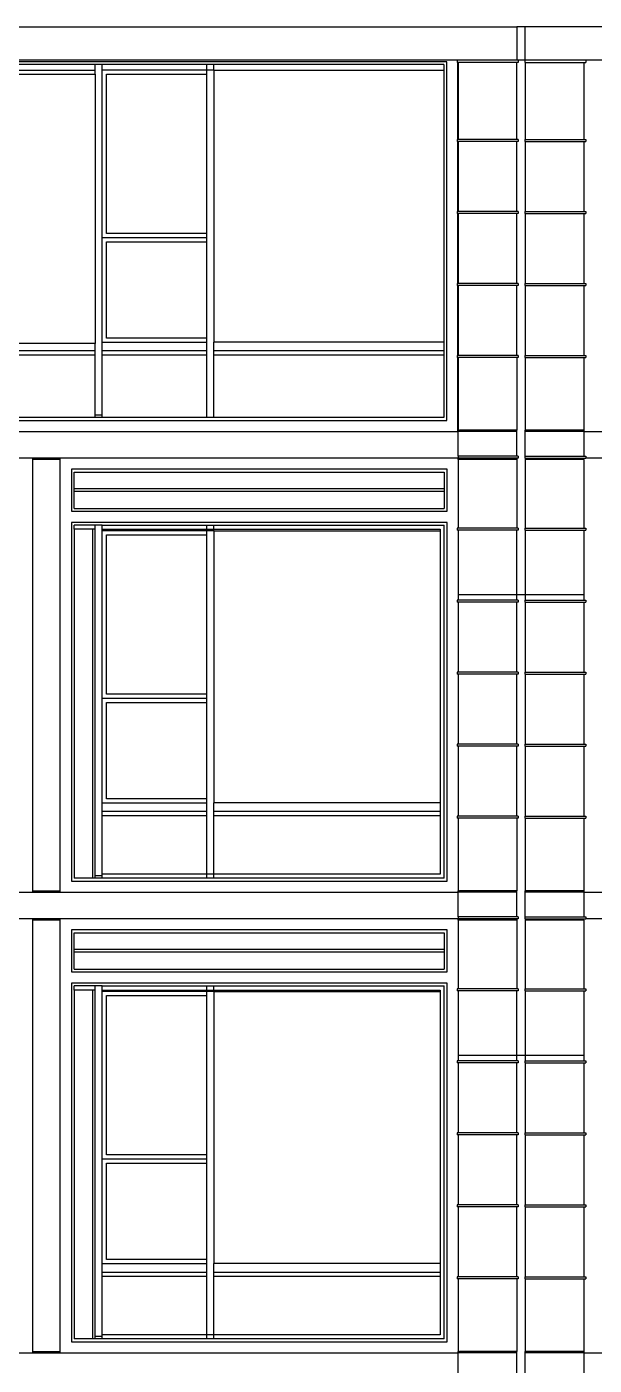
# Model space of a CAD drawing. Extents: x -311 to 61613, y 0 to 58400.
# Drawn here: x 40260 to 44324, y 36512 to 46100 of the extents above; entities that cross this region are included whole.
import ezdxf

# ---------------------------------------------------------------- set-up
doc = ezdxf.new("R2010")
doc.units = 0
doc.header["$LTSCALE"] = 1000
doc.header["$MEASUREMENT"] = 0
doc.layers.add('AD-AREA-OUTL', color=31, linetype='Continuous')

msp = doc.modelspace()

# ---------------------------------------------------------------- linework, layer by layer
at = {"layer": 'AD-AREA-OUTL', "color": 252}
for p, q in [((30749.9, 46100), (43769.9, 46100)), ((43829.8, 46100), (43769.9, 46100)), ((43769.9, 46100), (43769.9, 45860.1)), ((43829.8, 45860.1), (43829.8, 46100)), ((47619.7, 46100), (43829.8, 46100)), ((43342.3, 45860.1), (30749.9, 45860.1)), ((43267.2, 45849.5), (30749.9, 45849.5)), ((43267.2, 43280.3), (43267.2, 45849.5)), ((43769.9, 45860.1), (43342.3, 45860.1)), ((43342.3, 45860.1), (43342.3, 45845)), ((43347.2, 45845), (43342.3, 45845)), ((43349.7, 45845), (43347.2, 45845)), ((43347.2, 45790.3), (43347.2, 45845)), ((43769.9, 45845), (43349.7, 45845)), ((43349.7, 45845), (43349.7, 45790.3)), ((43779.8, 45860.1), (43769.9, 45860.1)), ((43779.8, 45845), (43769.9, 45845)), ((43769.9, 45292.5), (43769.9, 45845)), ((43826.7, 45860.1), (43779.8, 45860.1)), ((43779.8, 45860.1), (43779.8, 45845)), ((43826.7, 45860.1), (43829.8, 45860.1)), ((43826.7, 45860.1), (43826.7, 45845)), ((43826.7, 45845), (43829.8, 45845)), ((44262.4, 45860.1), (43829.8, 45860.1)), ((43829.8, 45860.1), (43829.8, 45860.1)), ((43829.8, 45845), (44250, 45845)), ((43829.8, 45845), (43829.8, 45292.5)), ((44250, 45845), (44262.4, 45845)), ((44250, 45845), (44250, 45292.5)), ((47189.7, 45860.1), (44262.4, 45860.1)), ((44262.4, 45860.1), (44262.4, 45845)), ((40749.7, 45829.4), (40199.8, 45829.4)), ((40199.8, 45790.3), (40749.7, 45790.3)), ((40199.8, 45759.6), (40749.7, 45759.6)), ((40799.8, 45829.4), (40749.7, 45829.4)), ((40749.7, 45790.3), (40749.7, 45829.4)), ((40749.7, 45759.6), (40749.7, 45790.3)), ((40749.7, 45759.6), (40749.7, 43830.2)), ((41549.8, 45829.4), (40799.8, 45829.4)), ((40799.8, 45790.3), (40799.8, 45829.4)), ((40799.8, 44590.1), (40799.8, 45790.3)), ((41549.8, 45790.3), (40799.8, 45790.3)), ((40829.8, 45760.3), (41549.8, 45760.3)), ((40829.8, 44620.1), (40829.8, 45760.3)), ((41599.9, 45829.4), (41549.8, 45829.4)), ((41549.8, 45790.3), (41549.8, 45829.4)), ((41549.8, 45760.3), (41549.8, 45790.3)), ((41599.9, 45790.3), (41549.8, 45790.3)), ((41549.8, 44620.1), (41549.8, 45760.3)), ((43247.4, 45829.4), (41599.9, 45829.4)), ((41599.9, 45790.3), (41599.9, 45829.4)), ((41599.9, 45790.3), (41599.9, 43840.1)), ((41599.9, 45790.3), (43247.4, 45790.3)), ((43247.4, 45829.4), (43247.4, 45790.3)), ((43247.4, 45790.3), (43247.4, 43840.1)), ((43347.2, 45292.5), (43347.2, 45790.3)), ((43347.2, 45790.3), (43349.7, 45790.3)), ((43349.7, 45790.3), (43349.7, 45292.5)), ((43347.2, 45292.5), (43342.3, 45292.5)), ((43342.3, 45292.5), (43342.3, 45277.7)), ((43347.2, 45277.7), (43342.3, 45277.7)), ((43349.7, 45292.5), (43347.2, 45292.5)), ((43349.7, 45277.7), (43347.2, 45277.7)), ((43347.2, 44776.7), (43347.2, 45277.7)), ((43769.9, 45292.5), (43349.7, 45292.5)), ((43769.9, 45277.7), (43349.7, 45277.7)), ((43349.7, 45277.7), (43349.7, 44776.7)), ((43779.8, 45292.5), (43769.9, 45292.5)), ((43779.8, 45277.7), (43769.9, 45277.7)), ((43769.9, 44776.7), (43769.9, 45277.7)), ((43779.8, 45292.5), (43779.8, 45277.7)), ((43826.7, 45292.5), (43829.8, 45292.5)), ((43826.7, 45292.5), (43826.7, 45277.7)), ((43826.7, 45277.7), (43829.8, 45277.7)), ((43829.8, 45292.5), (44250, 45292.5)), ((43829.8, 45277.7), (44250, 45277.7)), ((43829.8, 45277.7), (43829.8, 44776.7)), ((44250, 45292.5), (44262.4, 45292.5)), ((44250, 45277.7), (44262.4, 45277.7)), ((44250, 45277.7), (44250, 44776.7)), ((44262.4, 45292.5), (44262.4, 45277.7)), ((43347.2, 44776.7), (43342.3, 44776.7)), ((43342.3, 44776.7), (43342.3, 44761.9)), ((43349.7, 44776.7), (43347.2, 44776.7)), ((43769.9, 44776.7), (43349.7, 44776.7)), ((43779.8, 44776.7), (43769.9, 44776.7)), ((43779.8, 44776.7), (43779.8, 44761.9)), ((43826.7, 44776.7), (43829.8, 44776.7)), ((43826.7, 44776.7), (43826.7, 44761.9)), ((43829.8, 44776.7), (44250, 44776.7)), ((44250, 44776.7), (44262.4, 44776.7)), ((44262.4, 44776.7), (44262.4, 44761.9)), ((43347.2, 44761.9), (43342.3, 44761.9)), ((43349.7, 44761.9), (43347.2, 44761.9)), ((43347.2, 44261), (43347.2, 44761.9)), ((43769.9, 44761.9), (43349.7, 44761.9)), ((43349.7, 44761.9), (43349.7, 44261)), ((43779.8, 44761.9), (43769.9, 44761.9)), ((43769.9, 44261), (43769.9, 44761.9)), ((43826.7, 44761.9), (43829.8, 44761.9)), ((43829.8, 44761.9), (44250, 44761.9)), ((43829.8, 44761.9), (43829.8, 44261)), ((44250, 44761.9), (44262.4, 44761.9)), ((44250, 44761.9), (44250, 44261)), ((40799.8, 43840.1), (40799.8, 44590.1)), ((40799.8, 44590.1), (41549.8, 44590.1)), ((41549.8, 44620.1), (40829.8, 44620.1)), ((41549.8, 44590.1), (41549.8, 44620.1)), ((41549.8, 44560.1), (41549.8, 44590.1)), ((40829.8, 44560.1), (41549.8, 44560.1)), ((40829.8, 43870.1), (40829.8, 44560.1)), ((41549.8, 43870.1), (41549.8, 44560.1)), ((43347.2, 44261), (43342.3, 44261)), ((43342.3, 44261), (43342.3, 44245.8)), ((43347.2, 44245.8), (43342.3, 44245.8)), ((43349.7, 44261), (43347.2, 44261)), ((43347.2, 43840.1), (43347.2, 44245.8)), ((43349.7, 44245.8), (43347.2, 44245.8)), ((43769.9, 44261), (43349.7, 44261)), ((43769.9, 44245.8), (43349.7, 44245.8)), ((43349.7, 44245.8), (43349.7, 43840.1)), ((43779.8, 44261), (43769.9, 44261)), ((43779.8, 44245.8), (43769.9, 44245.8)), ((43769.9, 43745.2), (43769.9, 44245.8)), ((43779.8, 44261), (43779.8, 44245.8)), ((43826.7, 44261), (43829.8, 44261)), ((43826.7, 44261), (43826.7, 44245.8)), ((43826.7, 44245.8), (43829.8, 44245.8)), ((43829.8, 44261), (44250, 44261)), ((43829.8, 44245.8), (44250, 44245.8)), ((43829.8, 44245.8), (43829.8, 43745.2)), ((44250, 44261), (44262.4, 44261)), ((44250, 44245.8), (44262.4, 44245.8)), ((44250, 44245.8), (44250, 43745.2)), ((44262.4, 44261), (44262.4, 44245.8)), ((40749.7, 43830.2), (40199.8, 43830.2)), ((40749.7, 43780.1), (40749.7, 43830.2)), ((40799.8, 43780.1), (40799.8, 43840.1)), ((40799.8, 43840.1), (41549.8, 43840.1)), ((41549.8, 43870.1), (40829.8, 43870.1)), ((41549.8, 43840.1), (41549.8, 43870.1)), ((41549.8, 43780.1), (41549.8, 43840.1)), ((41599.9, 43780.1), (41599.9, 43840.1)), ((43247.4, 43840.1), (41599.9, 43840.1)), ((43247.4, 43840.1), (43247.4, 43780.1)), ((43347.2, 43780.1), (43347.2, 43840.1)), ((43349.7, 43840.1), (43347.2, 43840.1)), ((43349.7, 43840.1), (43349.7, 43780.1)), ((40199.8, 43780.1), (40749.7, 43780.1)), ((40199.8, 43750.2), (40749.7, 43750.2)), ((40749.7, 43750.2), (40749.7, 43780.1)), ((40749.7, 43320.1), (40749.7, 43750.2)), ((40799.8, 43750.2), (40799.8, 43780.1)), ((40799.8, 43780.1), (41549.8, 43780.1)), ((40799.8, 43320.1), (40799.8, 43750.2)), ((40799.8, 43750.2), (41549.8, 43750.2)), ((41549.8, 43750.2), (41549.8, 43780.1)), ((41549.8, 43300), (41549.8, 43750.2)), ((41599.9, 43750.2), (41599.9, 43780.1)), ((41599.9, 43780.1), (43247.4, 43780.1)), ((41599.9, 43300), (41599.9, 43750.2)), ((41599.9, 43750.2), (43247.4, 43750.2)), ((43247.4, 43780.1), (43247.4, 43750.2)), ((43247.4, 43750.2), (43247.4, 43300)), ((43347.2, 43745.2), (43342.3, 43745.2)), ((43342.3, 43745.2), (43342.3, 43730)), ((43347.2, 43730), (43342.3, 43730)), ((43347.2, 43750.2), (43347.2, 43780.1)), ((43347.2, 43780.1), (43349.7, 43780.1)), ((43347.2, 43745.2), (43347.2, 43750.2)), ((43347.2, 43750.2), (43349.7, 43750.2)), ((43349.7, 43745.2), (43347.2, 43745.2)), ((43349.7, 43730), (43347.2, 43730)), ((43347.2, 43300), (43347.2, 43730)), ((43349.7, 43780.1), (43349.7, 43750.2)), ((43349.7, 43750.2), (43349.7, 43745.2)), ((43769.9, 43745.2), (43349.7, 43745.2)), ((43769.9, 43730), (43349.7, 43730)), ((43349.7, 43730), (43349.7, 43300)), ((43779.8, 43745.2), (43769.9, 43745.2)), ((43779.8, 43730), (43769.9, 43730)), ((43769.9, 43730), (43769.9, 43210)), ((43779.8, 43745.2), (43779.8, 43730)), ((43826.7, 43745.2), (43829.8, 43745.2)), ((43826.7, 43745.2), (43826.7, 43730)), ((43826.7, 43730), (43829.8, 43730)), ((43829.8, 43745.2), (44250, 43745.2)), ((43829.8, 43730), (44250, 43730)), ((43829.8, 43730), (43829.8, 43210)), ((44250, 43745.2), (44262.4, 43745.2)), ((44250, 43730), (44262.4, 43730)), ((44250, 43730), (44250, 43210)), ((44262.4, 43745.2), (44262.4, 43730)), ((30749.9, 43280.3), (43267.2, 43280.3)), ((40749.7, 43300), (40149.7, 43300)), ((40749.7, 43320.1), (40799.8, 43320.1)), ((40749.7, 43300), (40749.7, 43320.1)), ((40799.8, 43300), (40749.7, 43300)), ((40799.8, 43300), (40799.8, 43320.1)), ((41549.8, 43300), (40799.8, 43300)), ((41599.9, 43300), (41549.8, 43300)), ((43247.4, 43300), (41599.9, 43300)), ((43347.2, 43200.2), (43347.2, 43300)), ((43347.2, 43300), (43349.7, 43300)), ((43349.7, 43300), (43349.7, 43210)), ((34900, 43200.2), (43347.2, 43200.2)), ((43347.2, 43200.2), (43349.7, 43200.2)), ((43349.7, 43210), (43359.9, 43210)), ((43359.9, 43200.2), (43349.7, 43200.2)), ((43349.7, 43024.1), (43349.7, 43200.2)), ((43769.9, 43210), (43359.9, 43210)), ((43359.9, 43200.2), (43359.9, 43210)), ((43769.9, 43200.2), (43359.9, 43200.2)), ((43769.9, 43200.2), (43769.9, 43210)), ((43769.9, 43024.1), (43769.9, 43200.2)), ((44239.8, 43210), (43829.8, 43210)), ((43829.8, 43200.2), (43829.8, 43210)), ((44239.8, 43200.2), (43829.8, 43200.2)), ((43829.8, 43024.1), (43829.8, 43200.2)), ((44250, 43210), (44239.8, 43210)), ((44239.8, 43200.2), (44239.8, 43210)), ((44250, 43200.2), (44239.8, 43200.2)), ((44250, 43210), (44250, 43200.2)), ((44250, 43200.2), (47199.9, 43200.2)), ((44250, 43200.2), (44250, 43024.1)), ((40299.9, 43010), (34909.8, 43010)), ((40299.9, 43010), (40299.9, 43000.1)), ((40500, 43010), (40299.9, 43010)), ((40299.9, 43000.1), (40299.9, 39910.2)), ((40500, 43000.1), (40299.9, 43000.1)), ((40500, 43000.1), (40500, 43010)), ((43342.3, 43010), (40500, 43010)), ((40500, 39910.2), (40500, 43000.1)), ((43349.7, 43010), (43342.3, 43010)), ((43342.3, 43010), (43342.3, 43009.3)), ((43349.7, 43009.3), (43342.3, 43009.3)), ((43349.7, 43024.1), (43349.7, 43010)), ((43769.9, 43024.1), (43349.7, 43024.1)), ((43359.9, 43009.3), (43349.7, 43009.3)), ((43349.7, 43000.1), (43349.7, 43009.3)), ((43359.9, 43000.1), (43349.7, 43000.1)), ((43349.7, 43000.1), (43349.7, 42508.4)), ((43769.9, 43009.3), (43359.9, 43009.3)), ((43359.9, 43009.3), (43359.9, 43000.1)), ((43769.9, 43000.1), (43359.9, 43000.1)), ((43779.8, 43024.1), (43769.9, 43024.1)), ((43779.8, 43009.3), (43769.9, 43009.3)), ((43769.9, 43009.3), (43769.9, 43000.1)), ((43769.9, 43000.1), (43769.9, 42508.4)), ((43779.8, 43024.1), (43779.8, 43009.3)), ((43826.7, 43024.1), (43829.8, 43024.1)), ((43826.7, 43024.1), (43826.7, 43009.3)), ((43826.7, 43009.3), (43829.8, 43009.3)), ((43829.8, 43024.1), (44250, 43024.1)), ((43829.8, 43009.3), (44239.8, 43009.3)), ((43829.8, 43009.3), (43829.8, 43000.1)), ((43829.8, 43000.1), (43829.8, 42508.4)), ((44239.8, 43000.1), (43829.8, 43000.1)), ((44239.8, 43009.3), (44239.8, 43000.1)), ((44239.8, 43009.3), (44250, 43009.3)), ((44250, 43000.1), (44239.8, 43000.1)), ((44250, 43024.1), (44262.4, 43024.1)), ((44250, 43009.3), (44262.4, 43009.3)), ((44250, 43000.1), (44250, 43009.3)), ((44250, 43000.1), (44250, 42508.4)), ((44262.4, 43024.1), (44262.4, 43010)), ((44262.4, 43010), (44262.4, 43009.3)), ((47189.7, 43010), (44262.4, 43010)), ((40579.7, 42929.9), (40579.7, 42630.1)), ((43270, 42929.9), (40579.7, 42929.9)), ((40599.8, 42790.2), (40599.8, 42910.2)), ((40599.8, 42910.2), (43249.9, 42910.2)), ((43249.9, 42910.2), (43249.9, 42790.2)), ((43270, 42630.1), (43270, 42929.9)), ((40599.8, 42770.1), (40599.8, 42790.2)), ((43249.9, 42790.2), (40599.8, 42790.2)), ((40599.8, 42650.2), (40599.8, 42770.1)), ((43249.9, 42770.1), (40599.8, 42770.1)), ((43249.9, 42790.2), (43249.9, 42770.1)), ((43249.9, 42770.1), (43249.9, 42650.2)), ((40579.7, 42630.1), (43270, 42630.1)), ((40599.8, 42650.2), (43249.9, 42650.2)), ((43270, 42550), (40579.7, 42550)), ((40579.7, 42550), (40579.7, 39980)), ((40749.7, 42530.2), (40599.8, 42530.2)), ((40599.8, 42500.3), (40599.8, 42530.2)), ((40599.8, 42500.3), (40599.8, 40000.1)), ((40730, 42500.3), (40599.8, 42500.3)), ((40730, 42500.3), (40730, 40000.1)), ((40749.7, 42500.3), (40730, 42500.3)), ((40799.8, 42530.2), (40749.7, 42530.2)), ((40749.7, 42500.3), (40749.7, 42530.2)), ((40749.7, 40020.2), (40749.7, 42500.3)), ((40799.8, 42500.3), (40799.8, 42530.2)), ((40799.8, 42530.2), (41549.8, 42530.2)), ((40799.8, 42490), (40799.8, 42500.3)), ((40799.8, 42500.3), (41549.8, 42500.3)), ((40799.8, 41290.2), (40799.8, 42490)), ((41549.8, 42490), (40799.8, 42490)), ((41549.8, 42500.3), (41549.8, 42530.2)), ((41549.8, 42530.2), (41599.9, 42530.2)), ((41549.8, 42490), (41549.8, 42500.3)), ((41549.8, 42500.3), (41599.9, 42500.3)), ((41549.8, 42460), (41549.8, 42490)), ((41599.9, 42490), (41549.8, 42490)), ((41599.9, 42530.2), (43249.9, 42530.2)), ((41599.9, 42500.3), (41599.9, 42530.2)), ((41599.9, 42500.3), (43219.9, 42500.3)), ((41599.9, 42490), (41599.9, 42500.3)), ((41599.9, 42490), (41599.9, 40540.2)), ((41599.9, 42490), (43219.9, 42490)), ((43219.9, 42500.3), (43219.9, 42490)), ((43219.9, 42490), (43219.9, 40540.2)), ((43249.9, 40000.1), (43249.9, 42530.2)), ((43270, 39980), (43270, 42550)), ((43349.7, 42508.4), (43342.3, 42508.4)), ((43342.3, 42508.4), (43342.3, 42493.6)), ((43349.7, 42493.6), (43342.3, 42493.6)), ((43769.9, 42508.4), (43349.7, 42508.4)), ((43769.9, 42493.6), (43349.7, 42493.6)), ((43349.7, 42493.6), (43349.7, 42030)), ((43779.8, 42508.4), (43769.9, 42508.4)), ((43779.8, 42493.6), (43769.9, 42493.6)), ((43769.9, 42030), (43769.9, 42493.6)), ((43779.8, 42508.4), (43779.8, 42493.6)), ((43826.7, 42508.4), (43829.8, 42508.4)), ((43826.7, 42508.4), (43826.7, 42493.6)), ((43826.7, 42493.6), (43829.8, 42493.6)), ((43829.8, 42508.4), (44250, 42508.4)), ((43829.8, 42493.6), (44250, 42493.6)), ((43829.8, 42493.6), (43829.8, 42030)), ((44250, 42508.4), (44262.4, 42508.4)), ((44250, 42493.6), (44262.4, 42493.6)), ((44250, 42493.6), (44250, 42030)), ((44262.4, 42508.4), (44262.4, 42493.6)), ((40829.8, 42460), (41549.8, 42460)), ((40829.8, 41320.2), (40829.8, 42460)), ((41549.8, 41320.2), (41549.8, 42460)), ((43349.7, 42030), (43349.7, 41992.6)), ((43769.9, 42030), (43349.7, 42030)), ((43829.8, 42030), (43769.9, 42030)), ((43769.9, 41992.6), (43769.9, 42030)), ((43829.8, 42030), (43829.8, 41992.6)), ((44250, 42030), (43829.8, 42030)), ((44250, 42030), (44250, 41992.6)), ((43349.7, 41992.6), (43342.3, 41992.6)), ((43342.3, 41992.6), (43342.3, 41977.4)), ((43349.7, 41977.4), (43342.3, 41977.4)), ((43769.9, 41992.6), (43349.7, 41992.6)), ((43769.9, 41977.4), (43349.7, 41977.4)), ((43349.7, 41977.4), (43349.7, 41476.8)), ((43779.8, 41992.6), (43769.9, 41992.6)), ((43779.8, 41977.4), (43769.9, 41977.4)), ((43769.9, 41476.8), (43769.9, 41977.4)), ((43779.8, 41992.6), (43779.8, 41977.4)), ((43826.7, 41992.6), (43829.8, 41992.6)), ((43826.7, 41992.6), (43826.7, 41977.4)), ((43826.7, 41977.4), (43829.8, 41977.4)), ((43829.8, 41992.6), (44250, 41992.6)), ((43829.8, 41977.4), (44250, 41977.4)), ((43829.8, 41977.4), (43829.8, 41476.8)), ((44250, 41992.6), (44262.4, 41992.6)), ((44250, 41977.4), (44262.4, 41977.4)), ((44250, 41977.4), (44250, 41476.8)), ((44262.4, 41992.6), (44262.4, 41977.4)), ((43349.7, 41476.8), (43342.3, 41476.8)), ((43342.3, 41476.8), (43342.3, 41461.7)), ((43349.7, 41461.7), (43342.3, 41461.7)), ((43769.9, 41476.8), (43349.7, 41476.8)), ((43769.9, 41461.7), (43349.7, 41461.7)), ((43349.7, 41461.7), (43349.7, 40961.1)), ((43779.8, 41476.8), (43769.9, 41476.8)), ((43779.8, 41461.7), (43769.9, 41461.7)), ((43769.9, 40961.1), (43769.9, 41461.7)), ((43779.8, 41476.8), (43779.8, 41461.7)), ((43826.7, 41476.8), (43829.8, 41476.8)), ((43826.7, 41476.8), (43826.7, 41461.7)), ((43826.7, 41461.7), (43829.8, 41461.7)), ((43829.8, 41476.8), (44250, 41476.8)), ((43829.8, 41461.7), (44250, 41461.7)), ((43829.8, 41461.7), (43829.8, 40961.1)), ((44250, 41476.8), (44262.4, 41476.8)), ((44250, 41461.7), (44262.4, 41461.7)), ((44250, 41461.7), (44250, 40961.1)), ((44262.4, 41476.8), (44262.4, 41461.7)), ((40799.8, 40540.2), (40799.8, 41290.2)), ((40799.8, 41290.2), (41549.8, 41290.2)), ((41549.8, 41320.2), (40829.8, 41320.2)), ((40829.8, 41260.2), (41549.8, 41260.2)), ((40829.8, 40570.2), (40829.8, 41260.2)), ((41549.8, 41290.2), (41549.8, 41320.2)), ((41549.8, 41260.2), (41549.8, 41290.2)), ((41549.8, 40570.2), (41549.8, 41260.2)), ((43349.7, 40961.1), (43342.3, 40961.1)), ((43342.3, 40961.1), (43342.3, 40945.9)), ((43349.7, 40945.9), (43342.3, 40945.9)), ((43769.9, 40961.1), (43349.7, 40961.1)), ((43769.9, 40945.9), (43349.7, 40945.9)), ((43349.7, 40945.9), (43349.7, 40445)), ((43779.8, 40961.1), (43769.9, 40961.1)), ((43779.8, 40945.9), (43769.9, 40945.9)), ((43769.9, 40445), (43769.9, 40945.9)), ((43779.8, 40961.1), (43779.8, 40945.9)), ((43826.7, 40961.1), (43829.8, 40961.1)), ((43826.7, 40961.1), (43826.7, 40945.9)), ((43826.7, 40945.9), (43829.8, 40945.9)), ((43829.8, 40961.1), (44250, 40961.1)), ((43829.8, 40945.9), (44250, 40945.9)), ((43829.8, 40945.9), (43829.8, 40445)), ((44250, 40961.1), (44262.4, 40961.1)), ((44250, 40945.9), (44262.4, 40945.9)), ((44250, 40945.9), (44250, 40445)), ((44262.4, 40961.1), (44262.4, 40945.9)), ((41549.8, 40570.2), (40829.8, 40570.2)), ((41549.8, 40540.2), (41549.8, 40570.2)), ((40799.8, 40480.2), (40799.8, 40540.2)), ((40799.8, 40540.2), (41549.8, 40540.2)), ((40799.8, 40450.3), (40799.8, 40480.2)), ((40799.8, 40480.2), (41549.8, 40480.2)), ((41549.8, 40480.2), (41549.8, 40540.2)), ((41549.8, 40450.3), (41549.8, 40480.2)), ((41599.9, 40480.2), (41599.9, 40540.2)), ((43219.9, 40540.2), (41599.9, 40540.2)), ((41599.9, 40450.3), (41599.9, 40480.2)), ((41599.9, 40480.2), (43219.9, 40480.2)), ((43219.9, 40540.2), (43219.9, 40480.2)), ((43219.9, 40480.2), (43219.9, 40450.3)), ((40799.8, 40030.1), (40799.8, 40450.3)), ((40799.8, 40450.3), (41549.8, 40450.3)), ((41549.8, 40030.1), (41549.8, 40450.3)), ((41599.9, 40030.1), (41599.9, 40450.3)), ((41599.9, 40450.3), (43219.9, 40450.3)), ((43219.9, 40450.3), (43219.9, 40030.1)), ((43349.7, 40445), (43342.3, 40445)), ((43342.3, 40445), (43342.3, 40430.2)), ((43349.7, 40430.2), (43342.3, 40430.2)), ((43769.9, 40445), (43349.7, 40445)), ((43769.9, 40430.2), (43349.7, 40430.2)), ((43349.7, 40430.2), (43349.7, 39910.2)), ((43779.8, 40445), (43769.9, 40445)), ((43779.8, 40430.2), (43769.9, 40430.2)), ((43769.9, 40430.2), (43769.9, 39910.2)), ((43779.8, 40445), (43779.8, 40430.2)), ((43826.7, 40445), (43829.8, 40445)), ((43826.7, 40445), (43826.7, 40430.2)), ((43826.7, 40430.2), (43829.8, 40430.2)), ((43829.8, 40445), (44250, 40445)), ((43829.8, 40430.2), (44250, 40430.2)), ((43829.8, 40430.2), (43829.8, 39910.2)), ((44250, 40445), (44262.4, 40445)), ((44250, 40430.2), (44262.4, 40430.2)), ((44250, 40430.2), (44250, 39910.2)), ((44262.4, 40445), (44262.4, 40430.2)), ((40730, 40000.1), (40599.8, 40000.1)), ((40749.7, 40000.1), (40730, 40000.1)), ((40749.7, 40020.2), (40799.8, 40020.2)), ((40749.7, 40000.1), (40749.7, 40020.2)), ((40799.8, 40000.1), (40749.7, 40000.1)), ((40799.8, 40020.2), (40799.8, 40030.1)), ((41549.8, 40030.1), (40799.8, 40030.1)), ((40799.8, 40000.1), (40799.8, 40020.2)), ((41549.8, 40000.1), (40799.8, 40000.1)), ((41549.8, 40000.1), (41549.8, 40030.1)), ((41599.9, 40030.1), (41549.8, 40030.1)), ((41599.9, 40000.1), (41549.8, 40000.1)), ((41599.9, 40000.1), (41599.9, 40030.1)), ((43219.9, 40030.1), (41599.9, 40030.1)), ((43249.9, 40000.1), (41599.9, 40000.1)), ((34900, 39899.9), (40299.9, 39899.9)), ((40299.9, 39910.2), (40299.9, 39899.9)), ((40299.9, 39910.2), (40500, 39910.2)), ((40299.9, 39899.9), (40500, 39899.9)), ((40500, 39899.9), (40500, 39910.2)), ((40500, 39899.9), (43349.7, 39899.9)), ((40579.7, 39980), (43270, 39980)), ((43349.7, 39899.9), (43349.7, 39910.2)), ((43349.7, 39910.2), (43359.9, 39910.2)), ((43359.9, 39899.9), (43349.7, 39899.9)), ((43349.7, 39724.2), (43349.7, 39899.9)), ((43769.9, 39910.2), (43359.9, 39910.2)), ((43359.9, 39899.9), (43359.9, 39910.2)), ((43769.9, 39899.9), (43359.9, 39899.9)), ((43769.9, 39899.9), (43769.9, 39910.2)), ((43769.9, 39724.2), (43769.9, 39899.9)), ((44239.8, 39910.2), (43829.8, 39910.2)), ((43829.8, 39899.9), (43829.8, 39910.2)), ((44239.8, 39899.9), (43829.8, 39899.9)), ((43829.8, 39724.2), (43829.8, 39899.9)), ((44250, 39910.2), (44239.8, 39910.2)), ((44239.8, 39899.9), (44239.8, 39910.2)), ((44250, 39899.9), (44239.8, 39899.9)), ((44250, 39910.2), (44250, 39899.9)), ((44250, 39899.9), (47199.9, 39899.9)), ((44250, 39899.9), (44250, 39724.2)), ((40299.9, 39710.1), (34909.8, 39710.1)), ((40299.9, 39710.1), (40299.9, 39700.3)), ((40500, 39710.1), (40299.9, 39710.1)), ((40299.9, 39700.3), (40299.9, 36609.9)), ((40500, 39700.3), (40299.9, 39700.3)), ((40500, 39700.3), (40500, 39710.1)), ((43342.3, 39710.1), (40500, 39710.1)), ((40500, 36609.9), (40500, 39700.3)), ((43349.7, 39710.1), (43342.3, 39710.1)), ((43342.3, 39710.1), (43342.3, 39709.4)), ((43349.7, 39709.4), (43342.3, 39709.4)), ((43349.7, 39724.2), (43349.7, 39710.1)), ((43769.9, 39724.2), (43349.7, 39724.2)), ((43359.9, 39709.4), (43349.7, 39709.4)), ((43349.7, 39700.3), (43349.7, 39709.4)), ((43359.9, 39700.3), (43349.7, 39700.3)), ((43349.7, 39700.3), (43349.7, 39208.5)), ((43769.9, 39709.4), (43359.9, 39709.4)), ((43359.9, 39709.4), (43359.9, 39700.3)), ((43769.9, 39700.3), (43359.9, 39700.3)), ((43779.8, 39724.2), (43769.9, 39724.2)), ((43779.8, 39709.4), (43769.9, 39709.4)), ((43769.9, 39709.4), (43769.9, 39700.3)), ((43769.9, 39700.3), (43769.9, 39208.5)), ((43779.8, 39724.2), (43779.8, 39709.4)), ((43826.7, 39724.2), (43829.8, 39724.2)), ((43826.7, 39724.2), (43826.7, 39709.4)), ((43826.7, 39709.4), (43829.8, 39709.4)), ((43829.8, 39724.2), (44250, 39724.2)), ((43829.8, 39709.4), (44239.8, 39709.4)), ((43829.8, 39709.4), (43829.8, 39700.3)), ((43829.8, 39700.3), (43829.8, 39208.5)), ((44239.8, 39700.3), (43829.8, 39700.3)), ((44239.8, 39709.4), (44239.8, 39700.3)), ((44239.8, 39709.4), (44250, 39709.4)), ((44250, 39700.3), (44239.8, 39700.3)), ((44250, 39724.2), (44262.4, 39724.2)), ((44250, 39709.4), (44262.4, 39709.4)), ((44250, 39700.3), (44250, 39709.4)), ((44250, 39700.3), (44250, 39208.5)), ((44262.4, 39724.2), (44262.4, 39710.1)), ((44262.4, 39710.1), (44262.4, 39709.4)), ((47189.7, 39710.1), (44262.4, 39710.1)), ((40579.7, 39630.1), (40579.7, 39330.2)), ((43270, 39630.1), (40579.7, 39630.1)), ((40599.8, 39490), (40599.8, 39609.9)), ((40599.8, 39609.9), (43249.9, 39609.9)), ((43249.9, 39609.9), (43249.9, 39490)), ((43270, 39330.2), (43270, 39630.1)), ((40599.8, 39470.2), (40599.8, 39490)), ((43249.9, 39490), (40599.8, 39490)), ((40599.8, 39349.9), (40599.8, 39470.2)), ((43249.9, 39470.2), (40599.8, 39470.2)), ((43249.9, 39490), (43249.9, 39470.2)), ((43249.9, 39470.2), (43249.9, 39349.9)), ((40579.7, 39330.2), (43270, 39330.2)), ((40599.8, 39349.9), (43249.9, 39349.9)), ((43270, 39250.1), (40579.7, 39250.1)), ((40579.7, 39250.1), (40579.7, 36680.1)), ((40749.7, 39230), (40599.8, 39230)), ((40599.8, 39200), (40599.8, 39230)), ((40799.8, 39230), (40749.7, 39230)), ((40749.7, 39200), (40749.7, 39230)), ((40799.8, 39200), (40799.8, 39230)), ((40799.8, 39230), (41549.8, 39230)), ((41549.8, 39200), (41549.8, 39230)), ((41549.8, 39230), (41599.9, 39230)), ((41599.9, 39230), (43249.9, 39230)), ((41599.9, 39200), (41599.9, 39230)), ((43249.9, 36700.2), (43249.9, 39230)), ((43270, 36680.1), (43270, 39250.1)), ((40599.8, 39200), (40599.8, 36700.2)), ((40730, 39200), (40599.8, 39200)), ((40730, 39200), (40730, 36700.2)), ((40749.7, 39200), (40730, 39200)), ((40749.7, 36720), (40749.7, 39200)), ((40799.8, 39190.1), (40799.8, 39200)), ((40799.8, 39200), (41549.8, 39200)), ((40799.8, 37990), (40799.8, 39190.1)), ((41549.8, 39190.1), (40799.8, 39190.1)), ((40829.8, 39160.2), (41549.8, 39160.2)), ((40829.8, 38020), (40829.8, 39160.2)), ((41549.8, 39190.1), (41549.8, 39200)), ((41549.8, 39200), (41599.9, 39200)), ((41549.8, 39160.2), (41549.8, 39190.1)), ((41599.9, 39190.1), (41549.8, 39190.1)), ((41549.8, 38020), (41549.8, 39160.2)), ((41599.9, 39200), (43219.9, 39200)), ((41599.9, 39190.1), (41599.9, 39200)), ((41599.9, 39190.1), (41599.9, 37240)), ((41599.9, 39190.1), (43219.9, 39190.1)), ((43219.9, 39200), (43219.9, 39190.1)), ((43219.9, 39190.1), (43219.9, 37240)), ((43349.7, 39208.5), (43342.3, 39208.5)), ((43342.3, 39208.5), (43342.3, 39193.3)), ((43349.7, 39193.3), (43342.3, 39193.3)), ((43769.9, 39208.5), (43349.7, 39208.5)), ((43769.9, 39193.3), (43349.7, 39193.3)), ((43349.7, 39193.3), (43349.7, 38730.1)), ((43779.8, 39208.5), (43769.9, 39208.5)), ((43779.8, 39193.3), (43769.9, 39193.3)), ((43769.9, 38730.1), (43769.9, 39193.3)), ((43779.8, 39208.5), (43779.8, 39193.3)), ((43826.7, 39208.5), (43829.8, 39208.5)), ((43826.7, 39208.5), (43826.7, 39193.3)), ((43826.7, 39193.3), (43829.8, 39193.3)), ((43829.8, 39208.5), (44250, 39208.5)), ((43829.8, 39193.3), (44250, 39193.3)), ((43829.8, 39193.3), (43829.8, 38730.1)), ((44250, 39208.5), (44262.4, 39208.5)), ((44250, 39193.3), (44262.4, 39193.3)), ((44250, 39193.3), (44250, 38730.1)), ((44262.4, 39208.5), (44262.4, 39193.3)), ((43349.7, 38692.7), (43342.3, 38692.7)), ((43342.3, 38692.7), (43342.3, 38677.5)), ((43349.7, 38677.5), (43342.3, 38677.5)), ((43349.7, 38730.1), (43349.7, 38692.7)), ((43769.9, 38730.1), (43349.7, 38730.1)), ((43769.9, 38692.7), (43349.7, 38692.7)), ((43769.9, 38677.5), (43349.7, 38677.5)), ((43349.7, 38677.5), (43349.7, 38176.6)), ((43769.9, 38692.7), (43769.9, 38730.1)), ((43829.8, 38730.1), (43769.9, 38730.1)), ((43779.8, 38692.7), (43769.9, 38692.7)), ((43779.8, 38677.5), (43769.9, 38677.5)), ((43769.9, 38176.6), (43769.9, 38677.5)), ((43779.8, 38692.7), (43779.8, 38677.5)), ((43826.7, 38692.7), (43829.8, 38692.7)), ((43826.7, 38692.7), (43826.7, 38677.5)), ((43826.7, 38677.5), (43829.8, 38677.5)), ((43829.8, 38730.1), (43829.8, 38692.7)), ((44250, 38730.1), (43829.8, 38730.1)), ((43829.8, 38692.7), (44250, 38692.7)), ((43829.8, 38677.5), (44250, 38677.5)), ((43829.8, 38677.5), (43829.8, 38176.6)), ((44250, 38730.1), (44250, 38692.7)), ((44250, 38692.7), (44262.4, 38692.7)), ((44250, 38677.5), (44262.4, 38677.5)), ((44250, 38677.5), (44250, 38176.6)), ((44262.4, 38692.7), (44262.4, 38677.5)), ((43349.7, 38176.6), (43342.3, 38176.6)), ((43342.3, 38176.6), (43342.3, 38161.8)), ((43349.7, 38161.8), (43342.3, 38161.8)), ((43769.9, 38176.6), (43349.7, 38176.6)), ((43769.9, 38161.8), (43349.7, 38161.8)), ((43349.7, 38161.8), (43349.7, 37660.8)), ((43779.8, 38176.6), (43769.9, 38176.6)), ((43779.8, 38161.8), (43769.9, 38161.8)), ((43769.9, 37660.8), (43769.9, 38161.8)), ((43779.8, 38176.6), (43779.8, 38161.8)), ((43826.7, 38176.6), (43829.8, 38176.6)), ((43826.7, 38176.6), (43826.7, 38161.8)), ((43826.7, 38161.8), (43829.8, 38161.8)), ((43829.8, 38176.6), (44250, 38176.6)), ((43829.8, 38161.8), (44250, 38161.8)), ((43829.8, 38161.8), (43829.8, 37660.8)), ((44250, 38176.6), (44262.4, 38176.6)), ((44250, 38161.8), (44262.4, 38161.8)), ((44250, 38161.8), (44250, 37660.8)), ((44262.4, 38176.6), (44262.4, 38161.8)), ((40799.8, 37240), (40799.8, 37990)), ((40799.8, 37990), (41549.8, 37990)), ((41549.8, 38020), (40829.8, 38020)), ((41549.8, 37990), (41549.8, 38020)), ((41549.8, 37960), (41549.8, 37990)), ((40829.8, 37960), (41549.8, 37960)), ((40829.8, 37270), (40829.8, 37960)), ((41549.8, 37270), (41549.8, 37960)), ((43349.7, 37660.8), (43342.3, 37660.8)), ((43342.3, 37660.8), (43342.3, 37646)), ((43349.7, 37646), (43342.3, 37646)), ((43769.9, 37660.8), (43349.7, 37660.8)), ((43769.9, 37646), (43349.7, 37646)), ((43349.7, 37646), (43349.7, 37145.1)), ((43779.8, 37660.8), (43769.9, 37660.8)), ((43779.8, 37646), (43769.9, 37646)), ((43769.9, 37145.1), (43769.9, 37646)), ((43779.8, 37660.8), (43779.8, 37646)), ((43826.7, 37660.8), (43829.8, 37660.8)), ((43826.7, 37660.8), (43826.7, 37646)), ((43826.7, 37646), (43829.8, 37646)), ((43829.8, 37660.8), (44250, 37660.8)), ((43829.8, 37646), (44250, 37646)), ((43829.8, 37646), (43829.8, 37145.1)), ((44250, 37660.8), (44262.4, 37660.8)), ((44250, 37646), (44262.4, 37646)), ((44250, 37646), (44250, 37145.1)), ((44262.4, 37660.8), (44262.4, 37646)), ((40799.8, 37180), (40799.8, 37240)), ((40799.8, 37240), (41549.8, 37240)), ((41549.8, 37270), (40829.8, 37270)), ((41549.8, 37240), (41549.8, 37270)), ((41549.8, 37180), (41549.8, 37240)), ((41599.9, 37180), (41599.9, 37240)), ((43219.9, 37240), (41599.9, 37240)), ((43219.9, 37240), (43219.9, 37180)), ((40799.8, 37150), (40799.8, 37180)), ((40799.8, 37180), (41549.8, 37180)), ((40799.8, 36730.2), (40799.8, 37150)), ((40799.8, 37150), (41549.8, 37150)), ((41549.8, 37150), (41549.8, 37180)), ((41549.8, 36730.2), (41549.8, 37150)), ((41599.9, 37150), (41599.9, 37180)), ((41599.9, 37180), (43219.9, 37180)), ((41599.9, 36730.2), (41599.9, 37150)), ((41599.9, 37150), (43219.9, 37150)), ((43219.9, 37180), (43219.9, 37150)), ((43219.9, 37150), (43219.9, 36730.2)), ((43349.7, 37145.1), (43342.3, 37145.1)), ((43342.3, 37145.1), (43342.3, 37130.3)), ((43349.7, 37130.3), (43342.3, 37130.3)), ((43769.9, 37145.1), (43349.7, 37145.1)), ((43769.9, 37130.3), (43349.7, 37130.3)), ((43349.7, 37130.3), (43349.7, 36609.9)), ((43779.8, 37145.1), (43769.9, 37145.1)), ((43779.8, 37130.3), (43769.9, 37130.3)), ((43769.9, 37130.3), (43769.9, 36609.9)), ((43779.8, 37145.1), (43779.8, 37130.3)), ((43826.7, 37145.1), (43829.8, 37145.1)), ((43826.7, 37145.1), (43826.7, 37130.3)), ((43826.7, 37130.3), (43829.8, 37130.3)), ((43829.8, 37145.1), (44250, 37145.1)), ((43829.8, 37130.3), (44250, 37130.3)), ((43829.8, 37130.3), (43829.8, 36609.9)), ((44250, 37145.1), (44262.4, 37145.1)), ((44250, 37130.3), (44262.4, 37130.3)), ((44250, 37130.3), (44250, 36609.9)), ((44262.4, 37145.1), (44262.4, 37130.3)), ((40799.8, 36720), (40799.8, 36730.2)), ((41549.8, 36730.2), (40799.8, 36730.2)), ((41549.8, 36700.2), (41549.8, 36730.2)), ((41599.9, 36730.2), (41549.8, 36730.2)), ((41599.9, 36700.2), (41599.9, 36730.2)), ((43219.9, 36730.2), (41599.9, 36730.2)), ((40579.7, 36680.1), (43270, 36680.1)), ((40730, 36700.2), (40599.8, 36700.2)), ((40749.7, 36700.2), (40730, 36700.2)), ((40749.7, 36720), (40799.8, 36720)), ((40749.7, 36700.2), (40749.7, 36720)), ((40799.8, 36700.2), (40749.7, 36700.2)), ((40799.8, 36700.2), (40799.8, 36720)), ((41549.8, 36700.2), (40799.8, 36700.2)), ((41599.9, 36700.2), (41549.8, 36700.2)), ((43249.9, 36700.2), (41599.9, 36700.2)), ((34900, 36600), (40299.9, 36600)), ((40299.9, 36609.9), (40299.9, 36600)), ((40299.9, 36609.9), (40500, 36609.9)), ((40299.9, 36600), (40500, 36600)), ((40500, 36600), (40500, 36609.9)), ((40500, 36600), (43349.7, 36600)), ((43349.7, 36600), (43349.7, 36609.9)), ((43349.7, 36609.9), (43359.9, 36609.9)), ((43359.9, 36600), (43349.7, 36600)), ((43349.7, 36424.4), (43349.7, 36600)), ((43769.9, 36609.9), (43359.9, 36609.9)), ((43359.9, 36600), (43359.9, 36609.9)), ((43769.9, 36600), (43359.9, 36600)), ((43769.9, 36600), (43769.9, 36609.9)), ((43769.9, 36424.4), (43769.9, 36600)), ((44239.8, 36609.9), (43829.8, 36609.9)), ((43829.8, 36600), (43829.8, 36609.9)), ((44239.8, 36600), (43829.8, 36600)), ((43829.8, 36424.4), (43829.8, 36600)), ((44250, 36609.9), (44239.8, 36609.9)), ((44239.8, 36600), (44239.8, 36609.9)), ((44250, 36600), (44239.8, 36600)), ((44250, 36609.9), (44250, 36600)), ((44250, 36600), (47199.9, 36600)), ((44250, 36600), (44250, 36424.4))]:
    msp.add_line(p, q, dxfattribs=at)

doc.saveas('drawing.dxf')
